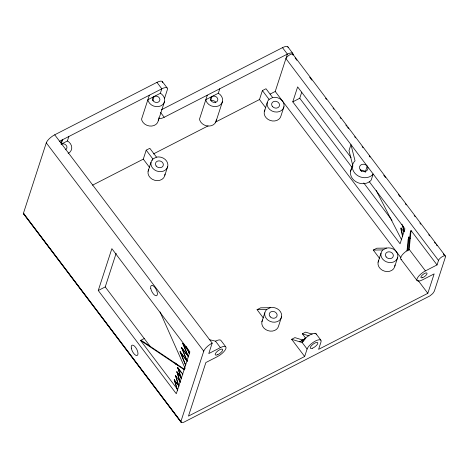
<?xml version="1.0" encoding="UTF-8"?>
<svg xmlns="http://www.w3.org/2000/svg" width="469" height="469" viewBox="0 0 469 469"><rect width="100%" height="100%" fill="white"/><g stroke="black" fill="none" stroke-linecap="round" stroke-linejoin="round"><path stroke-width="0.7" d="M24.218 214.269L23.456 213.225L46.284 142.857A8.63 3.019 -37.1 0 1 54.715 134.802L156.963 82.351A8.63 3.019 -37.1 0 1 162.608 82.702M212.181 343.115A8.63 3.019 -37.1 0 0 203.751 351.17L181.011 421.168C180.442 423.419 183.684 422.487 184.686 421.772L429.932 295.886L432.764 293.547L434.312 291.231L445.48 256.865A4.315 1.507 -37.1 0 0 442.724 256.408A4.315 1.507 -37.1 0 0 438.509 260.442L437.049 264.921L425.43 270.883A8.63 3.019 -37.1 0 0 417.005 278.944A8.63 3.019 -37.1 0 0 422.522 279.852L434.142 273.89L427.828 293.318L318.603 349.341L321.031 341.872A8.63 3.019 -37.1 0 0 315.52 340.963A8.63 3.019 -37.1 0 0 307.089 349.024L304.662 356.493L188.468 416.097L205.868 362.537L217.487 356.581A8.63 3.019 -37.1 0 0 225.917 348.52A8.63 3.019 -37.1 0 0 220.401 347.611L208.781 353.573L212.181 343.115L54.715 134.802M406.981 251.091L408.13 239.483L408.956 236.939L410.228 238.621M407.59 250.727L408.956 236.939M408.493 250.469L410.217 233.058L411.043 230.514L437.049 264.921M425.43 270.883L409.179 249.379L411.043 230.514M177.528 389.985L189.881 351.879L111.857 248.658L98.261 290.504L176.285 393.726L177.528 389.985L174.269 379.761L177.434 390.284M65.384 149.775A3.74 3.131 18 0 0 66.287 145.431A3.74 3.131 18 0 0 61.158 144.188L62.612 139.703A3.74 3.131 18 0 0 61.703 144.047M61.158 144.188L67.384 140.987L68.843 136.508M149.335 95.219L141.568 119.126L141.914 120.51A8.63 7.228 18 0 0 151.751 126.055A8.63 7.228 18 0 0 158.387 118.856M152.759 100.665L154.108 96.503M160.339 93.308L161.694 94.175A8.63 7.228 18 0 1 161.102 105.748A8.63 7.228 18 0 1 148.227 101.081L147.882 99.698L160.339 93.308L161.799 88.823L156.963 82.351M92.516 185.185L143.297 159.138L146.205 150.168L149.816 148.315L156.488 157.138A8.63 7.228 18 0 1 167.902 165.07A8.63 7.228 18 0 1 156.476 170.927A8.63 7.228 18 0 1 152.876 158.991L146.205 150.168M164.467 98.596L167.357 89.708A8.635 3.019 -37.1 0 0 161.799 88.823L59.592 141.251M158.288 120.762L164.601 101.333M98.261 290.504L105.232 286.928L116.154 253.313M148.098 171.232L151.012 162.262M152.425 160.369L152.876 158.991L156.488 157.138M164.853 175.295L167.767 166.331M207.286 95.178L199.518 119.085L199.712 120.099A8.63 7.228 18 0 0 208.881 126.067A8.63 7.228 18 0 0 216.344 119.847M210.798 100.313L212.047 96.473M218.308 93.261L219.967 94.427A8.63 7.228 18 0 1 218.665 105.894A8.63 7.228 18 0 1 206.026 100.677L205.832 99.663L218.308 93.261L219.768 88.776M216.139 121.096L222.447 101.667M215.236 122.233L259.486 99.534L262.394 90.593L265.999 88.741L272.671 97.564L274.846 97.318A8.63 7.228 18 0 1 283.962 106.727L281.048 115.696A8.63 7.228 18 0 1 270.109 120.427A8.63 7.228 18 0 1 264.962 109.863M177.405 365.04L175.23 363.141L176.221 364.39M185.548 365.222L180.084 351.592L187.577 361.505M186.949 360.919L181.48 347.295L188.092 356.035M188.251 356.903L182.787 343.273L188.96 351.433M181.222 378.536L177.733 367.52L182.863 374.303M178.736 386.227L175.588 375.692L180.342 381.983M180.026 382.229L176.895 371.688L181.216 377.404M264.293 111.628L267.207 102.664M369.162 181.521L404.923 228.831L400.069 243.774L292.779 101.843L297.633 86.9L351.058 157.572M292.779 101.843L299.75 98.267L301.737 92.153M261.884 321.781L264.797 312.817M281.564 316.845L278.65 325.808A8.63 7.228 18 0 1 267.729 330.569A8.63 7.228 18 0 1 262.552 320.016M350.595 171.156L352.541 165.182M304.393 340.043L305.12 338.729L301.678 340.758M360.315 170.288A4.315 3.617 18 0 1 365.257 172.082L367.198 166.102M378.084 262.159L380.998 253.196M403.985 231.874L401.059 228.004L400.825 228.72L402.496 236.312M394.839 266.228L397.753 257.258M270.126 94.076L275.233 91.455L287.374 54.093L288.3 53.706A8.63 3.019 -37.1 0 1 292.92 55.043A4.315 1.507 -37.1 0 0 290.164 54.592A4.315 1.507 -37.1 0 0 285.949 58.619L438.509 260.442M307.089 349.024L302.212 342.569L305.284 338.354A8.63 3.019 -37.1 0 1 315.145 333.295L315.948 333.658L320.825 340.107M283.962 106.727A8.63 7.228 18 0 1 271.985 111.018A8.63 7.228 18 0 1 269.071 99.387L272.671 97.564M304.756 338.917L301.315 340.945L303.209 341.532M302.939 340.107L294.913 337.621L291.659 339.292L299.685 341.784L305.782 338.43M266.65 309.54L270.255 307.676A8.63 7.228 18 0 1 281.687 315.578A8.63 7.228 18 0 1 270.291 321.47A8.63 7.228 18 0 1 266.65 309.54L257.065 309.681L263.32 317.953M161.289 109.822L282.496 47.645A8.63 3.019 -37.1 0 1 288.154 47.516M158.669 117.813A8.63 3.019 -37.1 0 0 164.209 117.273L287.374 54.093L282.496 47.645M153.41 153.943L208.078 125.903M176.913 388.578L140.53 340.447L144.247 338.536M257.065 309.681L260.676 307.828L270.255 307.676M373.277 250.065L376.888 248.212L386.468 248.072A8.63 7.228 18 0 1 397.882 255.998A8.63 7.228 18 0 1 386.462 261.854A8.63 7.228 18 0 1 382.862 249.918L373.277 250.065L379.532 258.337M382.862 249.918L386.468 248.072M305.77 338.337L302.347 333.805L305.6 332.14L312.219 334.198M314.98 333.67L315.444 333.43M209.18 339.62L215.523 341.162A8.63 3.019 -37.1 0 1 220.835 340.306L225.712 346.755M302.347 333.805L308.971 335.868M299.685 341.784L302.212 342.569M67.384 140.987L68.738 141.855A8.63 7.228 18 0 1 68.146 153.433M184.487 369.343L140.993 340.207L141.867 341.368M140.53 340.447L184.528 369.924M262.394 90.593L269.071 99.387M287.808 46.789L292.715 53.278M292.814 54.164L445.38 255.98M295.124 57.957L296.889 60.29M309.675 77.209L311.879 80.123M325.55 98.209L326.43 99.375M333.043 108.122L333.928 109.289M340.101 117.455L340.981 118.622M345.829 125.035L346.714 126.202M347.593 127.369L348.479 128.535M354.646 136.702L355.531 137.868M362.144 146.621L363.029 147.788M369.197 155.954L370.082 157.121M383.748 175.201L385.512 177.534M398.298 194.453L400.063 196.787M405.357 203.781L406.236 204.947M414.174 215.447L415.053 216.614M419.907 223.033L420.787 224.2M428.725 234.699L429.604 235.866M434.458 242.28L435.338 243.446M436.223 244.613L437.102 245.779M443.275 253.946L444.155 255.113M364.401 170.951L365.257 172.082M360.772 170.423L361.652 171.59M299.75 98.267L351.85 167.187M363.768 182.957L392.025 220.336M275.233 91.455L400.925 257.727M418.125 280.48L427.828 293.318M400.954 259.199L417.211 280.702M259.486 99.534L265.741 107.806M162.274 81.495L167.152 87.943M160.55 112.437L164.209 117.273M291.659 339.292L304.662 356.493M143.297 159.138L149.547 167.404M215.523 341.162L220.401 347.611M46.284 142.857L203.751 351.17M182.693 343.572L187.096 349.399M181.386 347.593L186.674 354.587M179.99 351.891L186.598 360.638M175.23 363.141L176.086 364.278M177.634 367.819L181.485 372.908M176.795 371.987L180.254 376.56M175.494 375.991L176.356 377.135M105.232 286.928L150.385 346.655M174.269 379.761L179.023 386.046M174.175 380.06L177.194 384.058M23.456 213.225L180.923 421.537M23.45 213.547L181.38 422.493M23.526 213.817L181.145 422.34M376.208 190.478L401.552 239.735M315.948 333.658L316.294 334.379M160.035 311.908L185.155 368.47M187.154 348.092L189.382 353.427M186.228 346.392L189.283 353.726M182.787 343.273L188.35 356.604M181.48 347.295L187.043 360.62M180.084 351.592L185.648 364.923M177.733 367.52L181.321 378.237M176.895 371.688L180.119 381.93M175.588 375.692L178.83 385.928M402.76 225.624L404.231 230.953M402.009 224.223L404.038 231.551M352.905 166.09L349.012 150.59L350.953 144.616L355.027 160.814A11.508 9.644 18 0 0 356.417 174.72A11.508 9.644 18 0 0 372.398 174.966L373.166 173.999L371.225 179.973L370.457 180.94A11.508 9.644 18 0 1 355.672 181.567A11.508 9.644 18 0 1 351.492 168.805M401.059 228.004L402.724 235.59M401.763 259.562A8.63 3.019 -37.1 0 1 401.839 255.453A8.63 3.019 -37.1 0 1 409.179 249.379M164.988 174.034A8.63 7.228 18 0 1 154.635 180.26A8.63 7.228 18 0 1 148.767 169.461M394.968 264.962A8.63 7.228 18 0 1 384.615 271.188A8.63 7.228 18 0 1 378.753 260.395M211.443 100.647A3.74 3.131 18 0 1 215.722 102.201M217.669 354.722A4.602 1.612 -37.1 0 0 222.681 349.428A4.602 1.612 -37.1 0 0 216.485 352.137A4.602 1.612 -37.1 0 0 217.669 354.722M422.587 277.642A3.74 1.307 -37.1 0 0 427.06 273.368A3.74 1.307 -37.1 0 0 422.288 275.086A3.74 1.307 -37.1 0 0 422.587 277.642M156.148 165.979A4.028 3.377 18 0 0 162.995 166.055A4.028 3.377 18 0 0 159.026 160.855A4.028 3.377 18 0 0 156.148 165.979M150.725 288.329A5.757 2.415 62.8 0 0 156.353 295.775A5.757 2.415 62.8 0 0 154.999 287.567A5.757 2.415 62.8 0 0 150.725 288.329M131.302 348.104A5.757 2.415 62.8 0 0 136.93 355.549A5.757 2.415 62.8 0 0 135.576 347.341A5.757 2.415 62.8 0 0 131.302 348.104M272.331 106.363A4.028 3.377 18 0 0 279.184 106.469A4.028 3.377 18 0 0 275.239 101.251A4.028 3.377 18 0 0 272.331 106.363M270.232 316.851A4.028 3.377 18 0 0 276.956 316.229A4.028 3.377 18 0 0 272.36 311.404A4.028 3.377 18 0 0 270.232 316.851M386.122 256.895A4.028 3.377 18 0 0 392.975 257A4.028 3.377 18 0 0 389.03 251.783A4.028 3.377 18 0 0 386.122 256.895M211.138 100.817A3.74 3.131 18 0 0 217.499 100.911A3.74 3.131 18 0 0 213.841 96.069A3.74 3.131 18 0 0 211.138 100.817M153.205 100.847A3.74 3.131 18 0 0 159.566 100.946A3.74 3.131 18 0 0 155.901 96.104A3.74 3.131 18 0 0 153.205 100.847M312.331 348.256A4.602 1.612 -37.1 0 0 317.853 342.997A4.602 1.612 -37.1 0 0 311.996 345.09A4.602 1.612 -37.1 0 0 312.331 348.256M360.227 169.678A4.315 3.617 18 0 0 367.567 169.79A4.315 3.617 18 0 0 363.34 164.203A4.315 3.617 18 0 0 360.227 169.678"/></g></svg>
